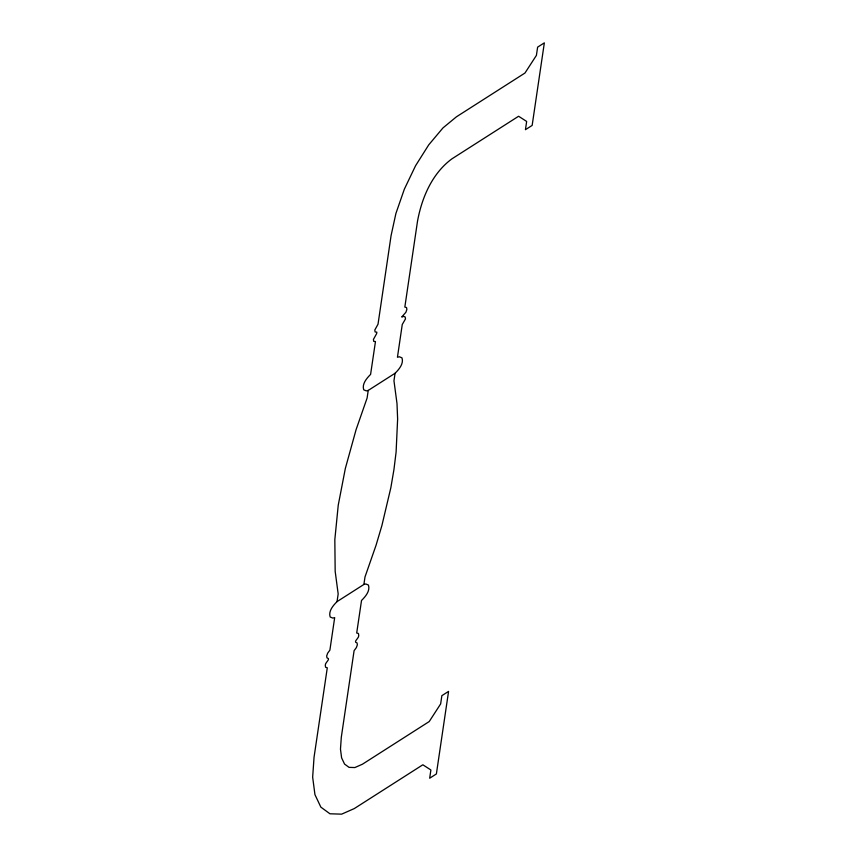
<?xml version="1.0" encoding="UTF-8"?>
<svg xmlns="http://www.w3.org/2000/svg" width="857" height="857" viewBox="0 0 857 857"><rect width="100%" height="100%" fill="white"/><g stroke="black" fill="none" stroke-linecap="round" stroke-linejoin="round"><path stroke-width="1.29" d="M337.047 601.614L363.893 584.463L365.821 583.971L368.435 585.052C370.385 590.912 365.436 596.611 361.525 600.468L356.705 632.991L358.451 633.505L358.74 635.455C359.212 638.315 352.463 642.022 357.058 642.911L357.348 644.86L356.362 647.613L354.091 650.688L341.3 737.277L340.475 749.179L341.611 757.856L344.546 764.058L349.067 767.369L354.873 767.551L362.425 764.219L429.228 721.551L440.648 703.918L441.858 695.67L448.575 691.385L436.384 773.946L429.668 778.231L430.889 769.982L422.844 764.787L354.284 808.579L341.654 814.15L329.956 813.786L320.85 807.123L314.947 794.643L312.655 777.17L314.048 757.256L327.288 667.807L325.585 667.282L325.296 665.332C324.771 662.632 331.498 658.712 326.967 657.876L326.678 655.926L327.663 653.173L329.891 650.131L334.68 617.618L332.784 618.079L330.17 617.008C328.22 611.159 333.159 605.481 337.047 601.614L338.172 593.965L335.173 571.33L334.83 539.642L338.236 505.212L345.35 468.425L356.084 429.657L367.096 398.066L368.231 390.417L395.077 373.266C398.987 369.399 403.936 363.711 401.987 357.851L399.373 356.769L397.444 357.262L402.265 324.482L405.479 318.922L405.19 316.983L403.701 316.372L401.719 317.004L405.886 312.28L406.861 309.516L406.572 307.577L404.836 307.063L417.498 221.288C421.805 197.721 432.078 173.543 451.81 158.92L518.603 116.252L526.659 121.448L525.437 129.696L532.154 125.411L544.345 42.85L537.628 47.135L536.407 55.384L524.987 73.016L456.438 116.809L442.983 127.907L428.736 144.854L415.559 165.744L404.354 189.151L395.902 213.489L391.081 235.6L378.023 324.203L374.809 329.999L375.098 331.938L376.855 332.162L376.641 333.609L373.427 339.404L373.716 341.354L375.462 341.568L370.588 374.413C366.71 378.28 361.772 383.957 363.722 389.806L366.335 390.878L368.231 390.417M363.893 584.463L364.996 576.954L376.073 545.202L381.89 525.587L390.835 487.762L393.931 469.636L396.095 452.11L397.627 419.009L396.995 403.529L393.963 380.776L395.077 373.266"/></g></svg>
